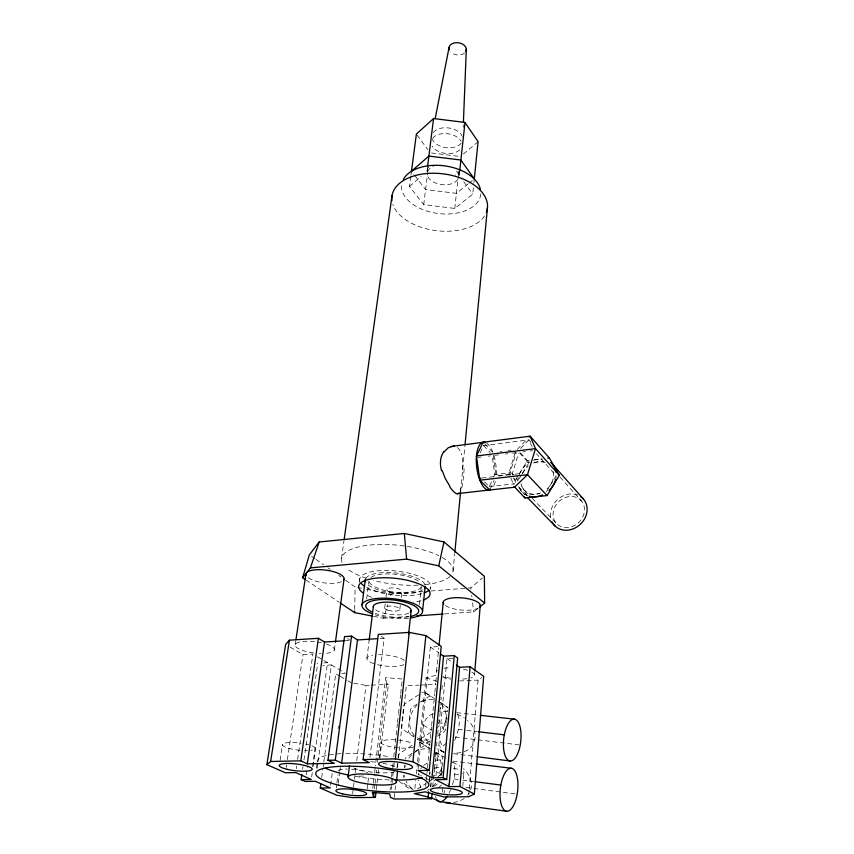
<?xml version="1.0" encoding="UTF-8"?>
<svg xmlns="http://www.w3.org/2000/svg" width="854" height="854" viewBox="0 0 854 854"><rect width="100%" height="100%" fill="white"/><g stroke="black" fill="none" stroke-linecap="round" stroke-linejoin="round"><path stroke-width="0.64" stroke-dasharray="4.27 3.2" d="M354.688 609.404L355.157 586.976L345.347 580.079M463.199 127.395L463.306 124.737M462.505 469.743L462.612 460.712L461.566 453.858M528.839 462.729L529 460.359L527.462 460.552L515.304 480.354L515.976 481.592L518.1 480.194M468.782 794.103L469.102 790.121M469.209 788.797L478.048 680.104L481.816 677.585M474.493 674.938L474.717 672.311M462.783 786.235L463.957 772.229M442.457 792.117L443.055 785.531M444.176 792.992L444.411 790.356M441.198 775.891L441.913 768.13M442.03 766.839L442.746 759.131A3.918 3.299 -67.3 0 0 441.358 755.854L436.778 752.769M446.204 721.427L445.521 728.932A3.854 3.245 -64.9 0 1 443.546 732.23L437.387 736.169M446.439 718.94L447.229 710.261M453.09 570.856L454.723 553.627M460.616 491.328L464.886 446.258M432.69 786.865L433.821 775.005M434.44 768.419L434.814 764.458M435.561 756.548L435.935 752.598M436.565 746.012L436.938 742.051M437.686 734.141L438.059 730.191M438.678 723.605L439.052 719.644M440.173 707.785L439.799 711.734L447.453 711.606M440.92 699.874L441.176 697.238M441.924 689.327L442.297 685.378M434.142 776.286L434.259 774.973M434.505 772.358L435.252 764.543M435.497 761.939L436.106 755.47A3.95 3.309 -66.9 0 0 435.487 752.94M439.458 719.997L438.977 725.035A3.886 3.256 -64.5 0 1 438.775 726.007M439.81 716.228L440.632 707.486M435.988 775.742L446.984 658.562L452.908 658.231M429.124 781.207L429.594 776.243M429.722 775.005L429.957 772.518M429.658 781.175L429.914 778.528M430.854 787.057L431.644 778.827M436.479 671.564L438.775 647.983M425.676 786.534L426.199 781.229M426.327 779.905L426.84 774.599M426.968 773.276L427.352 769.294M427.48 767.97L431.483 726.839M431.612 725.516L434.707 693.672M434.835 692.348L435.732 683.061M435.86 681.738L436.511 675.098L426.029 677.873L417.521 762.067M414.863 788.37L415.663 780.481M416.325 773.905L417.392 763.38M418.086 769.24L418.62 763.988M418.748 762.665L430.373 647.054L437.611 646.627M430.555 589.089L430.8 586.698M410.817 176.287L409.482 186.439L423.712 204.65L454.766 208.429L472.732 194.168L473.778 184.005M473.906 182.735L474.29 178.913M419.421 604.781L421.3 587.082M403.259 777.716L403.526 775.165M404.337 767.511L404.604 764.97M397.003 767.81L397.558 762.686M398.113 757.573L398.252 756.292A3.918 3.235 -66.5 0 1 400.27 752.961L412.621 745.051M394.206 797.668L394.911 791.082M395.06 789.769L395.487 785.819M397.473 767.383L397.9 763.433M398.476 758.16L406.312 685.741L419.207 685.132M390.129 789.886L390.417 787.249M391.004 781.965L391.442 778.015M391.58 776.692L392.456 768.771M392.594 767.458L393.032 763.497M393.758 756.9L395.21 743.695M395.349 742.382L397.388 723.904M397.526 722.58L398.402 714.659M398.551 713.346L400.579 694.868M400.718 693.544L402.319 679.037L385.656 677.628L375.386 765.963M454.766 208.429L458.299 176.255M458.438 174.942L458.876 171.003M391.367 789.395L391.943 784.111M392.082 782.787L392.669 777.492M392.808 776.179L393.246 772.208M393.822 766.924L394.26 762.953M458.79 175.262L459.228 171.312M459.623 171.59L459.206 175.444L455.331 174.963M379.197 758.491L381.097 742.009M376.283 789.544L376.892 784.282M377.041 782.969L377.948 775.08M378.098 773.767L378.557 769.817M379.913 757.978L388.378 684.332L386.648 683.275L385.656 677.628M399.832 609.318L400.27 605.443M401.156 597.683L401.892 591.224M372.782 788.37L373.241 784.42M373.39 783.097L374.468 773.873M374.618 772.55L375.226 767.276M374.458 788.69L374.906 784.741M375.066 783.417L376.134 774.194M376.283 772.881L376.582 770.244M377.5 762.334L386.648 683.275M367.199 788.808L367.818 783.566M367.978 782.253L368.907 774.386M384.695 607.899L385.186 603.778M385.965 597.309L386.894 589.559M369.974 757.338L384.097 638.248L381.204 636.326M352.67 793.644L353.321 788.37M353.481 787.046L354.303 780.449M354.463 779.126L355.115 773.841M355.275 772.518L355.926 767.244M356.748 760.636L366.024 685.388L369.974 685.207M427.459 167.63L426.979 171.483L429.551 171.803M366.932 658.285L369.195 640.062M427.448 171.323L427.939 167.384M423.712 204.65L428.356 167.245M366.654 598.932L368.896 581.243M336.252 787.922L336.754 783.983M336.924 782.67L337.949 774.802M338.248 783.299L339.614 772.71M339.785 771.386L340.298 767.415M330.637 785.274L332.206 773.404M338.109 728.59L338.451 725.953M410.987 175.017L411.489 171.206L413.838 174.269M359.224 582.353L359.694 578.766M321.712 777.514L322.951 768.312M323.132 766.999L323.666 763.06M323.837 761.747L335.75 673.721L339.07 675.653M334.341 649.979L335.419 642.112M316.439 768.12L317.122 763.156M317.176 768.226L317.891 762.996M318.072 761.693L331.373 664.946L322.833 665.415M312.553 766.689L315.083 748.488M341.525 558.345L343.916 541.212M311.667 776.873L312.404 771.621M313.13 766.38L327.552 662.683L315.147 655.37M306.18 774.845L307.291 766.945M302.636 769.176L303.01 766.561M303.949 760.028L317.752 663.238M296.274 768.632L296.658 765.995M297.608 759.419L312.895 654.047L302.989 654.634L289.965 647.044M286.197 767.511L286.581 764.885M287.371 759.633L302.989 654.634M295.153 644.855L295.762 640.916M280.101 760.284L282.46 744.667M460.754 488.168L460.114 491.242M470.671 789.95C473.159 782.2 469.188 773.884 463.38 768.728M418.246 774.994L418.684 773.105M452.545 784.655C454.371 777.503 456.773 768.856 452.684 762.078M433.405 713.581C420.392 718.182 420.285 736.191 430.341 743.962M454.744 740.375C457.765 732.145 461.961 721.513 456.954 713.325M515.154 452.759L508.995 472.913L509.774 474.984M510.276 475.144L509.55 474.397L516.243 452.524M512.848 475.037L512.325 473.682L518.495 453.549M373.486 616.289L383.553 618.253L387.78 604.643M390.577 595.644L391.036 594.149L422.943 591.63M450.666 789.769L449.076 793.11M439.693 772.24L441.881 767.981M490.239 488.979L494.082 480.546M444.229 724.288L446.236 720.338M484.57 481.912L489.31 486.599L493.164 478.176M493.708 476.97L494.808 474.568L492.171 455.598M480.194 452.695L483.62 445.617L528.989 439.853L531.38 442.532M546.314 491.947L556.167 475.699L536.515 453.794M521.431 475.037L518.389 480.001L516.51 478.037M522.648 473.063L528.21 463.989M446.749 719.484L447.347 718.556M469.134 793.323L467.736 795.309M420.819 768.611L421.545 767.629M517.204 449.385L527.644 438.721M520.588 448.403L528.989 439.853L530.419 443.151M423.648 765.419L428.057 762.473M409.482 186.439L421.15 176.468M468.152 588.064L470.81 587.851L482.425 577.955M463.391 154.062L478.091 141.711M468.334 183.727L456.42 193.346L425.58 189.577L414.617 175.294M469.326 182.927L472.305 180.525M444.507 613.941L473.66 611.88L478.646 607.888M464.234 798.554L459.078 801.255L453.634 802.632M418.78 694.729L405.629 703.205A3.811 3.149 -62.9 0 0 403.643 706.45L401.508 726.252A3.854 3.181 -64.4 0 0 402.8 729.433L414.393 737.226M417.328 703.974L412.322 707.208A3.779 3.128 -63.3 0 0 410.368 710.421L408.287 730.074A3.822 3.17 -64.7 0 0 409.589 733.244L414.009 736.212M420.339 702.041L428.377 696.864A3.768 3.149 -62.5 0 1 431.654 696.725L425.111 692.626A3.8 3.17 -62.2 0 0 421.812 692.765M430.768 732.337L420.435 738.956A3.886 3.235 -65.2 0 1 417.457 739.254M430.202 740.749L427.139 742.713A3.854 3.224 -65.6 0 1 423.808 742.799L417.553 738.593M412.236 753.324L407.134 756.591A3.886 3.213 -66.9 0 0 405.351 758.928M415.3 751.371L423.477 746.14A3.875 3.235 -66.3 0 1 426.808 746.054L430.416 748.488M417.35 789.075L425.772 783.726M428.932 781.72L432.103 779.713A4.003 3.352 -68.5 0 0 432.679 779.264M427.331 790.473L429.423 789.139M433.597 786.491L437.782 783.844M464.181 751.616C477.962 747.335 478.24 728.377 467.544 720.541M495.939 474.28L494.808 474.568L508.995 472.913A2.583 1.078 4.5 0 1 512.389 473.671M461.011 752.63L453.922 753.452M435.636 760.124L442.874 759.9M500.444 451.467L501.96 451.286M508.045 450.528L511.087 450.143M477.909 457.424L481.325 456.997M488.189 456.153L490.484 455.865M495.085 455.299L498.544 454.872M505.493 454.018L507.81 453.73M512.464 453.154L515.965 452.727M523 451.862L525.349 451.563M530.056 450.987L532.416 450.698M534.284 459.73L541.82 458.822M534.113 462.356L544.03 461.171M493.302 455.342L496.174 475.945L509.55 474.397M481.731 478.059L486.449 477.514M489.289 477.183L494.989 476.521M498.8 476.073L503.582 475.518M506.454 475.187L514.151 474.29M515.111 474.183L522.851 473.287M489.31 486.599L514.322 483.876M518.474 486.663L526.651 495.096L539.632 493.687M430.928 591L466.818 588.16M383.553 618.253L408.724 616.471M345.304 640.724L349.201 640.468M380.115 638.504L384.097 638.248M323.879 662.896L327.552 662.683M341.781 673.411L345.4 673.219M371.287 685.143L388.378 684.332M459.548 680.969L478.048 680.104M420.499 685.079L435.978 684.364M444.091 752.395L436.821 748.787M456.783 712.674L479.137 715.193M458.288 729.348L463.007 729.914M466.786 730.362L477.247 731.622M452.951 761.117L474.995 763.818M431.462 152.962L460.455 156.538M455.214 737.045L461.822 737.856M463.146 738.016L518.933 744.869M453.463 753.644L475.827 756.548M453.986 778.976L458.79 779.606M462.633 780.108L474.269 781.613M466.028 787.42L471.141 788.103M473.767 788.455L515.848 794.028M353.695 683.179L366.024 685.388M357.719 587.488L361.562 588.257M366.686 589.281L391.036 594.149M443.76 752.385L441.08 750.442L439.778 745.382M426.029 677.873L436.789 681.193M442.714 677.041L450.154 679.357M444.08 751.915L437.312 749.065M452.673 762.163L460.21 766.177M457.071 713.987L464.448 718.011M526.598 461.95L528.605 462.879M516.168 478.945L518.122 479.873A20.624 17.229 -43.2 0 1 529.427 462.366M418.364 774.354L420.019 775.197M420.841 775.624L421.662 776.04M424.918 777.716L431.366 781.015M435.732 752.395L447.016 758.64M419.922 742.211L426.637 745.948M417.264 739.158L423.99 742.905M430 744.955L417.126 737.707A20.976 17.528 -64.1 0 0 430.224 739.35M423.317 725.163L431.291 729.807M340.17 676.293L346.809 680.158M347.909 680.809L351.229 682.73M331.373 664.946L344.322 672.578M438.326 701.582L448.04 707.678M347.503 638.493L349.499 639.753M425.111 692.626L434.323 698.433M440.579 702.436L445.98 705.895A3.811 3.213 -63.3 0 1 447.282 707.859M305.945 579.973L339.134 602.23M429.199 748.456L420.093 742.318A3.918 3.256 -65.9 0 0 416.752 742.414M430.373 647.054L438.476 652.669M446.984 658.562L453.271 662.928M311.561 556.328L314.827 558.633M315.916 559.391L323.549 564.761M327.904 567.825L330.082 569.351M338.803 575.479L340.981 577.016M413.293 789.95L404.294 783.598A3.939 3.245 -68.3 0 1 403.024 781.506M399.128 781.453L410.934 789.801M522.712 492.694L524.569 494.605M513.158 478.133L515.304 480.354M524.751 490.591L531.209 497.284M532.127 498.234L557.032 524.046M483.62 445.617L490.313 452.588M484.688 443.834L492.897 452.406M512.325 473.682L513.478 474.877M519.531 452.887L528.829 462.985M520.438 452.908L527.462 460.552M560.149 477.172L581.382 500.935A16.802 14.422 -43.4 0 1 570.611 527.067A16.802 14.422 -43.4 0 1 554.331 508.109A16.802 14.422 -43.4 0 1 581.382 500.935M417.147 135.103L427.854 149.674M463.711 181.678L472.732 194.168M421.001 787.858L418.193 780.108M521.73 486.118L526.651 495.096M519.253 487.602L520.855 490.538M530.697 443.824L531.562 445.82M531.85 446.493L532.138 447.165M514.161 478.453L515.763 482.595M511.023 478.251L513.435 484.592M436.213 798.607L435.604 796.44M470.81 587.851L470.992 589.335M471.696 595.302L471.867 596.797M472.582 602.807L473.66 611.88M464.533 53.055A8.711 6.085 7.8 0 1 450.656 51.966M461.203 143.173A15.543 9.928 7.4 0 1 445.927 147.625A15.543 9.928 7.4 0 1 432.38 139.383M433.202 132.562A15.543 9.928 7.4 0 1 448.606 127.951A15.543 9.928 7.4 0 1 462.227 136.394M436.298 753.463A21.596 17.998 -67.8 0 1 439.895 775.87M435.647 783.289A21.596 17.998 -67.8 0 1 430.875 787.666M412.087 788.477A21.596 17.998 -67.8 0 1 406.088 781.164M404.849 777.311A21.596 17.998 -67.8 0 1 404.518 775.293M404.903 767.447A21.596 17.998 -67.8 0 1 405.372 765.59M408.927 758.16A21.596 17.998 -67.8 0 1 428.729 749.171M430.672 786.715A28.662 22.375 54.9 0 1 429.893 780.695M433.949 781.09A28.139 13.92 -27.7 0 1 435.337 779.488M437.878 776.948A28.139 13.92 -27.7 0 1 441.977 773.628M441.486 770.351A28.822 8.188 61.1 0 1 444.379 775.656M447.976 783.63A28.822 8.188 61.1 0 1 448.403 784.751M441.475 784.965A28.684 7.622 -42.2 0 1 436.917 789.053M459.804 149.813A15.585 9.896 7.3 0 1 445.18 153.389A15.585 9.896 7.3 0 1 432.124 146.077M432.487 138.38A15.585 9.896 7.3 0 1 447.208 133.704A15.585 9.896 7.3 0 1 461.16 141.294M457.744 179.415A15.82 9.704 7.2 0 1 441.667 184.592A15.82 9.704 7.2 0 1 427.448 175.529M427.555 171.633A15.82 9.704 7.2 0 1 433.501 166.413M456.484 171.067A15.82 9.704 7.2 0 1 458.459 174.6M422.549 589.975A30.136 10.163 6.2 0 1 392.264 593.018A30.136 10.163 6.2 0 1 365.992 582.599M365.704 578.489A30.136 10.163 6.2 0 1 396.566 573.066A30.136 10.163 6.2 0 1 425.078 585.139M421.278 586.709A26.367 8.892 6.2 0 1 395.381 592.142A26.367 8.892 6.2 0 1 369.184 581.787M370.935 577.464A26.367 8.892 6.2 0 1 394.153 574.155A26.367 8.892 6.2 0 1 418.609 581.414M408.479 618.253A30.434 9.736 6.2 0 1 375.28 614.869M408.468 616.812A26.623 8.519 6.2 0 1 375.28 613.385M421.054 600.778A35.889 11.924 6.2 0 1 413.4 602.209M371.565 597.245A35.889 11.924 6.2 0 1 364.807 594.085M359.918 581.232A35.783 12.063 6.2 0 1 396.8 571.091A35.783 12.063 6.2 0 1 429.946 589.068M421.801 593.69A35.783 12.063 6.2 0 1 365.726 586.997M408.714 613.151A19.023 6.085 6.2 0 1 391.239 614.538A19.023 6.085 6.2 0 1 374.895 609.276M403.878 664.54A19.407 5.53 6.1 0 1 377.009 664.583M373.828 663.643A19.407 5.53 6.1 0 1 372.622 655.306M378.568 654.74A19.407 5.53 6.1 0 1 404.647 660.782M311.956 745.852A16.418 3.619 6.6 0 1 310.717 750.335M307.226 750.591A16.418 3.619 6.6 0 1 304.579 750.581M299.957 750.303A16.418 3.619 6.6 0 1 282.471 744.624A16.418 3.619 6.6 0 1 300.971 743.183M305.839 744.037A16.418 3.619 6.6 0 1 308.668 744.741M363.398 776.051A15.34 3.181 6.1 0 1 357.196 776.062M338.462 770.863A15.34 3.181 6.1 0 1 347.375 769.038M351.613 769.219A15.34 3.181 6.1 0 1 367.668 772.731M463.476 771.536A15.842 3.405 5.3 0 1 462.409 773.799M458.609 774.546A15.842 3.405 5.3 0 1 452.31 774.717M441.55 773.564A15.842 3.405 5.3 0 1 434.75 771.653M434.633 768.12A15.842 3.405 5.3 0 1 441.304 767.372M453.474 768.29A15.842 3.405 5.3 0 1 460.071 769.849M413.315 747.015A16.941 3.896 5.8 0 1 387.78 746.118A16.941 3.896 5.8 0 1 387.033 739.916A16.941 3.896 5.8 0 1 412.909 743.61M389.36 779.926A56.567 12.031 5.9 0 1 354.132 776.158M317.507 761.917A56.567 12.031 5.9 0 1 341.451 753.644M345.881 753.484A56.567 12.031 5.9 0 1 390.214 756.825M429.765 771.29A56.567 12.031 5.9 0 1 429.573 773.713M394.794 771.738A24.232 5.156 5.9 0 1 373.806 772.326A24.232 5.156 5.9 0 1 352.723 767.597M370.753 761.704A24.232 5.156 5.9 0 1 375.685 762.174M383.03 763.284A24.232 5.156 5.9 0 1 395.978 767.351M442.201 557.481A56.14 19.61 6.3 0 1 451.574 574.689M449.962 576.471A56.14 19.61 6.3 0 1 424.513 584.691M417.948 585.171A56.14 19.61 6.3 0 1 373.454 580.4M366.259 578.265A56.14 19.61 6.3 0 1 346.468 568.156M342.006 562.359A56.14 19.61 6.3 0 1 373.55 544.724A56.14 19.61 6.3 0 1 438.742 555.644M480.759 194.029A39.839 24.04 7.2 0 1 438.209 213.521A39.839 24.04 7.2 0 1 401.711 184.144M486.492 442.98A24.136 9.672 83.1 0 1 492.544 451.531M493.986 455.63A24.136 9.672 83.1 0 1 496.174 475.945M495.32 481.528A24.136 9.672 83.1 0 1 492.907 487.485M457.424 447.549A22.289 12.372 -75.2 0 1 461.341 454.093M464.106 468.686A22.247 3.053 -86.2 0 1 460.733 491.36M484.442 216.009A48.102 28.609 7.1 0 1 435.978 230.623A48.102 28.609 7.1 0 1 392.829 204.405M440.877 704.283A3.843 3.224 -63 0 1 440.877 704.988M441.102 703.792A20.976 17.528 -64.1 0 1 438.849 734.098M414.382 735.422A20.976 17.528 -64.1 0 1 416.891 705.351M421.812 701.668A20.976 17.528 -64.1 0 1 433.693 699.714M436.479 728.718A27.445 16.802 -17.7 0 1 442.233 723.146M441.924 726.188A28.15 2.05 63 0 1 444.272 730.864M446.428 743.226A28.033 13.354 -43.1 0 1 439.906 748.072M441.635 744.581A28.118 18.585 60.7 0 1 439.746 740.215M478.443 607.973A18.596 6.095 5.2 0 1 461.768 610.087A18.596 6.095 5.2 0 1 445.051 605.272M471.835 672.077A19.098 5.37 5.3 0 1 470.842 677.927M466.871 678.727A19.098 5.37 5.3 0 1 459.89 679.058M450.795 678.268A19.098 5.37 5.3 0 1 443.066 676.475M436.661 672.642A19.098 5.37 5.3 0 1 437.472 670.176M443.834 668.191A19.098 5.37 5.3 0 1 450.944 667.828M463.519 669.248A19.098 5.37 5.3 0 1 468.12 670.486M341.365 581.702A19.226 6.437 7.3 0 1 324.04 582.876A19.226 6.437 7.3 0 1 307.75 577.325M326.356 644.033A19.77 5.679 7 0 1 324.733 653.385M321.104 653.459A19.77 5.679 7 0 1 319.204 653.406M313.546 652.904A19.77 5.679 7 0 1 295.527 644.033A19.77 5.679 7 0 1 321.339 642.699M513.179 483.908A2.583 1.057 4.4 0 1 514.567 483.898M553.125 471.632A17.688 14.785 -43.2 0 1 545.215 490.442M540.603 492.961A17.688 14.785 -43.2 0 1 521.036 483.738M522.253 473.906A17.688 14.785 -43.2 0 1 528.252 466.124M533.611 463.007A17.688 14.785 -43.2 0 1 545.46 462.761M556.146 476.831A20.624 17.229 -43.2 0 1 555.986 477.973M528.306 496.025A20.624 17.229 -43.2 0 1 518.773 486.236M533.59 460.37A20.624 17.229 -43.2 0 1 542.365 459.196M550.616 517.044A19.589 16.813 -43.4 0 1 558.623 498.661A19.589 16.813 -43.4 0 1 577.88 495.096M390 592.132A7.558 2.509 6.2 0 0 401.85 591.48A7.558 2.509 6.2 0 0 391.281 587.904A7.558 2.509 6.2 0 0 390 592.132M387.855 610.162A7.611 2.434 6.2 0 0 399.789 609.564A7.611 2.434 6.2 0 0 389.136 606.062A7.611 2.434 6.2 0 0 387.855 610.162"/><path stroke-width="1.28" d="M372.227 616.044L354.623 612.628L354.656 611.016M463.412 122.09L466.327 49.084M432.071 793.462L431.569 798.725L428.132 797.049L414.339 793.633L425.164 791.839L443.824 796.931L468.568 796.75L474.354 794.071L483.695 676.325L470.095 666.75L459.569 667.294L456.42 665.106M474.824 670.998L480.258 605.369M474.354 794.071L459.943 786.491L470.095 666.75M459.943 786.491L448.99 786.619L435.615 779.691L446.727 779.542L457.648 657.975L454.253 655.584L443.546 656.182L440.504 654.079M448.99 786.619L459.569 667.294M446.727 779.542L443.119 777.652L454.253 655.584M454.851 552.303L460.498 492.651M465.014 444.934L487.463 207.671M443.119 777.652L431.964 777.802L417.958 770.554L429.263 770.361L441.219 646.403L425.879 635.6L409.226 632.398L378.301 634.405L363.153 759.558L369.344 762.622L341.643 763.177L335.291 760.135L327.957 760.284L344.525 636.604L351.57 636.145L357.506 639.945L377.447 638.675M428.132 797.049L428.644 791.754M431.964 777.802L443.546 656.182M439.031 645.357L443.237 602.123M429.263 770.361L412.909 761.768L425.879 635.6M422.527 611.464L425.185 586.175A30.136 10.163 6.2 0 1 424.481 588.171M396.384 782.371A24.339 4.975 5.9 0 0 362.224 773.97A24.339 4.975 5.9 0 0 358.232 782.189A24.339 4.975 5.9 0 0 396.384 782.371L397.58 771.247M408.618 633.828L411.18 610.396M363.153 759.558L395.402 758.875L409.226 632.398M459.762 170.298L464.992 122.453L433.565 118.535L416.378 134.067L411.489 171.206L428.9 156.09L460.882 160.029L474.29 178.913L478.091 141.711L464.992 122.453M320.816 784.079L320.282 788.018L336.711 795.213L352.179 797.604L375.376 797.433L375.984 792.17M375.376 797.433L373.54 796.601L373.999 792.64M427.619 166.349L433.565 118.535M369.195 640.062L373.401 606.212M348.112 776.809L349.51 765.664M341.643 763.177L357.506 639.945M362.064 604.771L365.32 579.492A30.136 10.163 6.2 0 0 365.48 581.563M335.291 760.135L351.57 636.145M335.419 642.112L344.045 579.193M344.098 539.888L392.007 195.769M327.957 760.284L334.341 763.316L307.312 763.85L324.52 642.037L318.414 638.301L289.421 640.19L285.62 644.514L266.886 764.65L285.417 772.753L295.697 772.582L311.304 779.499L301.142 779.638L301.889 774.407M307.312 763.85L300.789 760.85L318.414 638.301M295.954 639.603L305.956 573.984M266.886 764.65L270.643 761.48L289.421 640.19M435.188 118.61L449.065 47.45M479.649 607.087L484.634 603.084L438.764 565.839L443.963 541.938L404.326 533.472L319.182 541.98L309.372 554.801L302.636 577.742L304.846 579.226M302.636 577.742L310.397 567.889L319.182 541.98M514.129 486.417L524.9 497.967L547.083 495.576L559.349 475.336L549.325 457.915L530.11 436.202L483.14 442.233L476.468 455.961L479.831 480.204L489.78 489.993L490.239 488.979M447.229 796.206C445.478 799.6 439.682 804.778 436.757 799.76M444.155 451.841L448.35 447.677L453.794 446.108M529.288 437.045L530.11 436.202L535.522 448.638L559.349 475.336M459.164 493.068L457.755 493.58L488.371 490.132M479.596 478.475L480.791 478.176M451.072 446.439L482.627 442.372M476.468 455.961L535.522 448.638L527.494 474.696L514.439 487.239L489.78 489.993M547.756 458.107L549.325 457.915M479.831 480.204L527.494 474.696L547.083 495.576M310.397 567.889L406.621 559.146L438.764 565.839M416.677 615.905L443.183 614.037M324.52 642.037L344.002 640.799M450.282 802.92L440.226 801.703L430.768 797.561M270.643 761.48L300.789 760.85M320.282 788.018L330.295 787.911L315.372 781.303L305.241 781.442L301.142 779.638M431.569 798.725L394.057 798.981L390.491 797.326L389.691 793.846L372.323 792.331L373.54 796.601M480.45 715.342L514.631 719.207A21.019 8.625 -84.2 0 1 518.389 751.883A21.019 8.625 -84.2 0 1 503.657 749.139A21.019 8.625 -84.2 0 1 514.631 719.207M478.197 731.729L504.276 734.856M476.286 763.978L511.29 768.269A21.628 8.732 -83.9 0 1 515.336 801.351A21.628 8.732 -83.9 0 1 500.305 799.707A21.628 8.732 -83.9 0 1 511.29 768.269M477.151 756.719L510.041 760.989M475.24 781.741L500.839 785.061M445.233 802.685L506.892 811.3M395.402 758.875L412.909 761.768M340.244 602.977L354.623 612.628M443.963 541.938L484.367 576.311L484.634 603.084M527.345 497.466L555.1 526.053M483.14 442.233L483.844 442.959M552.623 464.352L583.485 499.11M449.812 486.15L445.233 478.453L442.212 470.618M524.217 496.697L524.9 497.967M404.326 533.472L406.621 559.146M449.289 49.863A8.711 6.085 7.8 0 1 458.032 42.753A8.711 6.085 7.8 0 1 465.814 51.496M372.899 614.058A30.434 9.736 6.2 0 1 370.465 599.497A30.434 9.736 6.2 0 1 414.809 604.066A30.434 9.736 6.2 0 1 410.753 617.965M371.725 611.87A26.623 8.519 6.2 0 1 375.055 600.266A26.623 8.519 6.2 0 1 412.002 604.664A26.623 8.519 6.2 0 1 410.368 616.471M363.153 593.018A35.889 11.924 6.2 0 1 372.718 578.596A35.889 11.924 6.2 0 1 419.314 584.061A35.889 11.924 6.2 0 1 423.253 600.074M428.964 590.178A35.783 12.063 6.2 0 1 424 592.975M364.071 585.919A35.783 12.063 6.2 0 1 361.466 583.666M373.486 607.45A19.023 6.085 6.2 0 1 394.046 602.614A19.023 6.085 6.2 0 1 410.272 612.158M422.367 777.642A56.567 12.031 5.9 0 1 395.338 780.065M347.984 774.973A56.567 12.031 5.9 0 1 325.203 768.098M403.366 179.372A39.839 24.04 7.2 0 1 444.293 165.825A39.839 24.04 7.2 0 1 480.375 189.204M490.303 489.812A24.136 9.672 83.1 0 1 476.575 466.145A24.136 9.672 83.1 0 1 485.542 442.489M441.55 470.725A22.321 16.29 66.3 0 1 443.899 451.552M453.816 445.991A22.289 12.372 -75.2 0 1 454.467 446.108M457.872 493.825A22.321 5.487 64.8 0 1 449.909 487.026M391.943 200.615A48.102 28.609 7.1 0 1 443.226 173.853A48.102 28.609 7.1 0 1 486.332 212.411M443.76 603.981A18.596 6.095 5.2 0 1 461.95 597.864A18.596 6.095 5.2 0 1 479.606 607.045M306.106 575.254A19.226 6.437 7.3 0 1 326.249 570.173A19.226 6.437 7.3 0 1 343.436 580.282M550.691 462.494A20.624 17.229 -43.2 0 1 556.125 472.326M555.74 479.126A20.624 17.229 -43.2 0 1 549.047 490.484M542.578 494.893A20.624 17.229 -43.2 0 1 529.448 496.366M580.923 496.772A19.589 16.813 -43.4 0 1 579.652 524.922A19.589 16.813 -43.4 0 1 552.047 521.879M286.987 769.283A16.546 3.405 6.6 0 0 312.19 769.283A16.546 3.405 6.6 0 0 288.086 763.465A16.546 3.405 6.6 0 0 286.987 769.283M342.593 793.878A15.457 3 6 0 0 366.579 794.049A15.457 3 6 0 0 344.589 788.872A15.457 3 6 0 0 342.593 793.878M437.931 793.366A15.959 3.213 5.3 0 0 462.27 792.918A15.959 3.213 5.3 0 0 438.977 787.868A15.959 3.213 5.3 0 0 437.931 793.366M385.538 767.522A17.08 3.683 5.7 0 0 412.45 767.5A17.08 3.683 5.7 0 0 388.655 761.458A17.08 3.683 5.7 0 0 385.538 767.522M338.451 785.157A56.823 11.614 5.9 0 0 428.388 786.064A56.823 11.614 5.9 0 0 349.873 766.209A56.823 11.614 5.9 0 0 338.451 785.157"/></g></svg>
